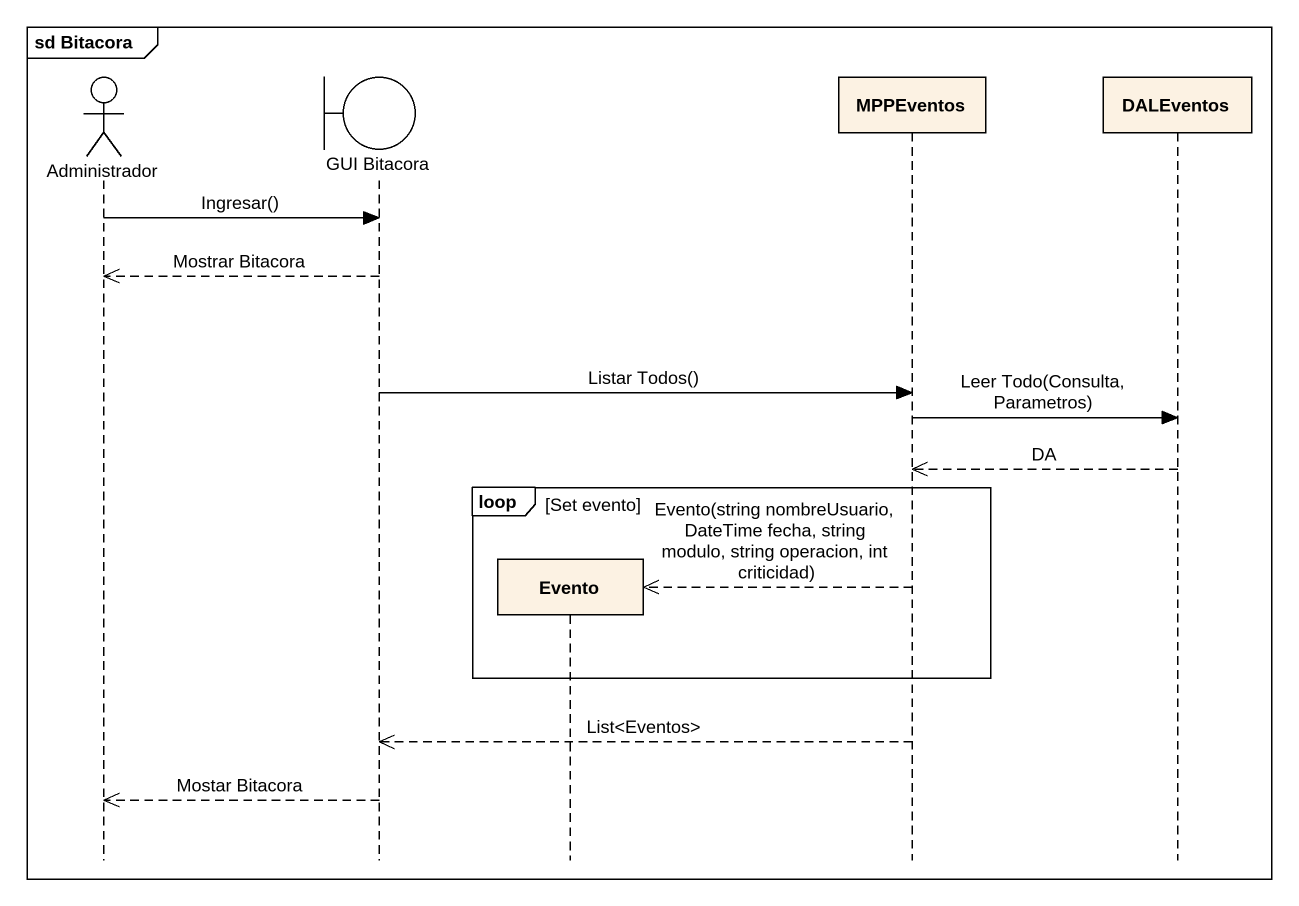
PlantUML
@startuml
mainframe sd Bitacora
hide footbox
actor Administrador
boundary "GUI Bitacora" as GUI_Bitacora
participant Evento
participant MPPEventos
participant DALEventos

Administrador -> GUI_Bitacora : Ingresar()
GUI_Bitacora -->> Administrador : Mostrar Bitacora
GUI_Bitacora -> MPPEventos : Listar Todos()
MPPEventos -> DALEventos : Leer Todo(Consulta, Parametros)
DALEventos -->> MPPEventos : DA
loop Set evento
  MPPEventos -->> Evento ** : Evento(string nombreUsuario, DateTime fecha, string modulo, string operacion, int criticidad)
end
MPPEventos -->> GUI_Bitacora : List<Eventos>
GUI_Bitacora -->> Administrador : Mostar Bitacora
@enduml
